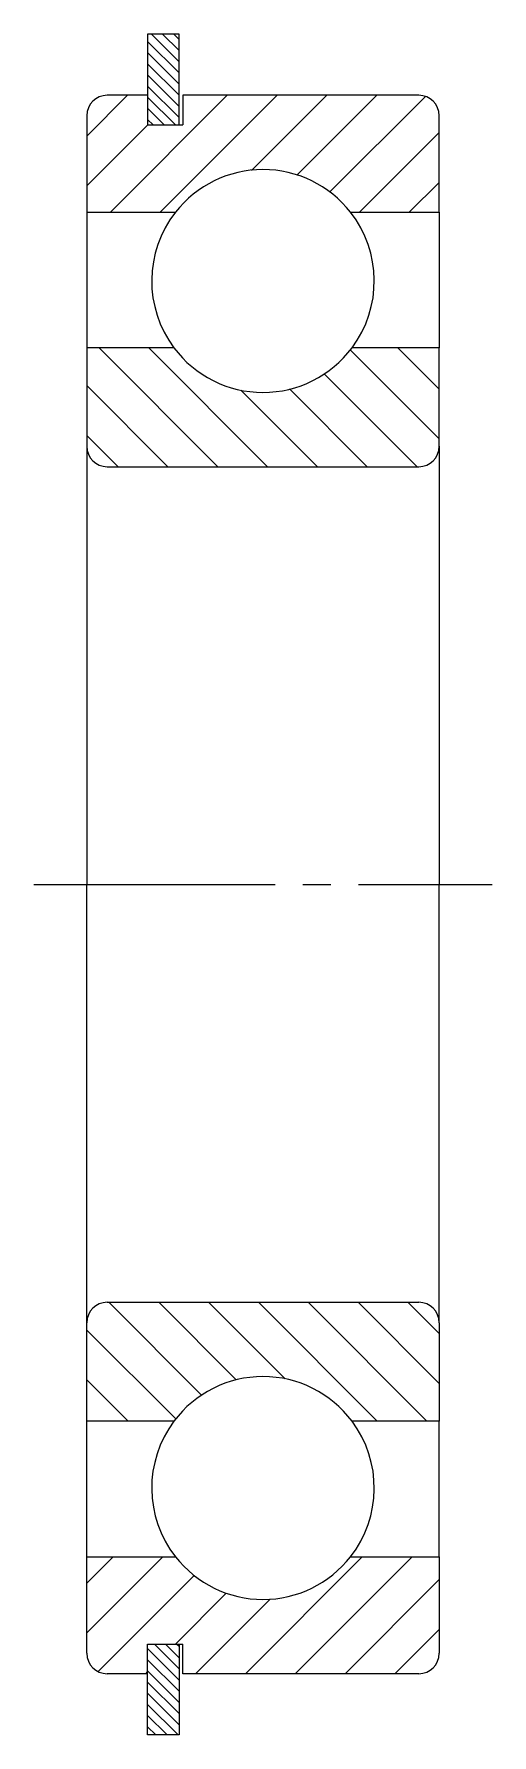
# Model space of a CAD drawing. Extents: x 94 to 202, y 170 to 286.
# Drawn here: x 177.3 to 202, y 194.1 to 285.7 of the extents above; entities outside this region: 2.
import ezdxf

# ---------------------------------------------------------------- set-up
doc = ezdxf.new("R2010")
doc.units = 0
doc.linetypes.add('CENTER', pattern=[17.5, 13, -1.5, 1.5, -1.5])
doc.layers.get('0').update_dxf_attribs({"linetype": 'CONTINUOUS'})
doc.layers.add('CENTER', color=1, linetype='CENTER')
doc.styles.get("Standard").update_dxf_attribs({"font": 'txt.shx', "bigfont": '@extfont2.shx'})

msp = doc.modelspace()

# ---------------------------------------------------------------- linework, layer by layer
at = {"color": 7, "linetype": 'CONTINUOUS'}
for p, q in [((185.082, 285.722), (183.382, 285.722)), ((183.382, 285.722), (183.382, 282.422)), ((185.082, 280.827), (185.082, 285.722)), ((183.382, 282.422), (181.202, 282.422)), ((183.382, 282.422), (183.382, 280.827)), ((198.002, 282.422), (185.282, 282.422)), ((185.282, 282.422), (185.282, 280.827)), ((180.102, 281.322), (180.102, 276.122)), ((199.102, 276.122), (199.102, 281.322)), ((183.382, 280.827), (185.082, 280.827)), ((185.082, 280.827), (185.282, 280.827)), ((180.102, 276.122), (184.879, 276.122)), ((180.102, 276.122), (180.102, 268.822)), ((194.326, 276.122), (199.102, 276.122)), ((199.102, 276.122), (199.102, 268.822)), ((180.102, 268.822), (180.102, 263.522)), ((184.802, 268.822), (180.102, 268.822)), ((199.102, 268.822), (194.402, 268.822)), ((199.102, 263.522), (199.102, 268.822)), ((180.102, 263.522), (180.102, 239.922)), ((199.102, 263.522), (199.102, 239.922)), ((181.202, 262.422), (198.002, 262.422)), ((180.102, 216.322), (180.102, 239.922)), ((199.102, 216.322), (199.102, 239.922)), ((181.202, 217.422), (198.002, 217.422)), ((180.102, 211.022), (180.102, 216.322)), ((199.102, 216.322), (199.102, 211.022)), ((184.802, 211.022), (180.102, 211.022)), ((180.102, 203.722), (180.102, 211.022)), ((199.102, 211.022), (194.402, 211.022)), ((199.102, 203.722), (199.102, 211.022)), ((180.102, 198.522), (180.102, 203.722)), ((180.102, 203.722), (184.879, 203.722)), ((194.326, 203.722), (199.102, 203.722)), ((199.102, 203.722), (199.102, 198.522)), ((183.382, 199.017), (185.082, 199.017)), ((183.382, 197.422), (183.382, 199.017)), ((185.082, 199.017), (185.282, 199.017)), ((185.082, 199.017), (185.082, 194.122)), ((185.282, 197.422), (185.282, 199.017)), ((183.382, 197.422), (181.202, 197.422)), ((183.382, 194.122), (183.382, 197.422)), ((198.002, 197.422), (185.282, 197.422)), ((185.082, 194.122), (183.382, 194.122))]:
    msp.add_line(p, q, dxfattribs=at)
at = {"color": 3, "linetype": 'CONTINUOUS'}
for p, q in [((185.082, 283.626), (183.382, 285.326)), ((185.082, 284.227), (183.588, 285.722)), ((185.082, 284.828), (184.189, 285.722)), ((185.082, 285.429), (184.79, 285.722)), ((185.082, 283.025), (183.382, 284.725)), ((185.082, 282.424), (183.382, 284.124)), ((185.082, 281.823), (183.382, 283.523)), ((180.102, 280.227), (182.297, 282.422)), ((181.371, 276.122), (187.671, 282.422)), ((185.082, 281.222), (183.382, 282.922)), ((184.876, 280.827), (183.382, 282.321)), ((184.058, 276.122), (190.358, 282.422)), ((188.99, 278.366), (193.045, 282.422)), ((191.427, 278.117), (195.732, 282.422)), ((193.195, 277.197), (198.356, 282.359)), ((184.275, 280.827), (183.382, 281.72)), ((180.102, 277.54), (183.389, 280.827)), ((183.674, 280.827), (183.382, 281.119)), ((194.806, 276.122), (199.102, 280.418)), ((197.493, 276.122), (199.102, 277.731)), ((187.159, 262.422), (180.759, 268.822)), ((187.159, 262.422), (180.759, 268.822)), ((189.846, 262.422), (183.446, 268.822)), ((189.846, 262.422), (183.446, 268.822)), ((199.102, 263.914), (194.303, 268.713)), ((199.102, 263.914), (194.303, 268.713)), ((199.102, 266.601), (196.881, 268.822)), ((199.102, 266.601), (196.881, 268.822)), ((184.472, 262.422), (180.102, 266.792)), ((184.472, 262.422), (180.102, 266.792)), ((195.22, 262.422), (191.027, 266.616)), ((195.22, 262.422), (191.027, 266.616)), ((197.907, 262.422), (192.903, 267.427)), ((197.907, 262.422), (192.903, 267.427)), ((192.533, 262.422), (188.404, 266.551)), ((192.533, 262.422), (188.404, 266.551)), ((181.785, 262.422), (180.102, 264.105)), ((181.785, 262.422), (180.102, 264.105)), ((186.293, 212.427), (181.297, 217.422)), ((186.293, 212.427), (181.297, 217.422)), ((188.16, 213.246), (183.984, 217.422)), ((188.16, 213.246), (183.984, 217.422)), ((190.79, 213.303), (186.671, 217.422)), ((190.79, 213.303), (186.671, 217.422)), ((195.758, 211.022), (189.358, 217.422)), ((195.758, 211.022), (189.358, 217.422)), ((198.445, 211.022), (192.045, 217.422)), ((198.445, 211.022), (192.045, 217.422)), ((199.102, 213.052), (194.732, 217.422)), ((199.102, 213.052), (194.732, 217.422)), ((199.102, 215.739), (197.419, 217.422)), ((199.102, 215.739), (197.419, 217.422)), ((184.893, 211.139), (180.102, 215.93)), ((184.893, 211.139), (180.102, 215.93)), ((182.323, 211.022), (180.102, 213.243)), ((182.323, 211.022), (180.102, 213.243)), ((180.102, 199.617), (184.207, 203.722)), ((180.102, 202.304), (181.52, 203.722)), ((180.102, 199.617), (184.207, 203.722)), ((180.102, 202.304), (181.52, 203.722)), ((188.655, 197.422), (194.955, 203.722)), ((188.655, 197.422), (194.955, 203.722)), ((191.342, 197.422), (197.642, 203.722)), ((191.342, 197.422), (197.642, 203.722)), ((180.71, 197.538), (185.885, 202.712)), ((180.71, 197.538), (185.885, 202.712)), ((194.029, 197.422), (199.102, 202.495)), ((194.029, 197.422), (199.102, 202.495)), ((184.876, 199.017), (187.619, 201.759)), ((184.876, 199.017), (187.619, 201.759)), ((185.968, 197.422), (189.98, 201.434)), ((185.968, 197.422), (189.98, 201.434)), ((196.716, 197.422), (199.102, 199.808)), ((196.716, 197.422), (199.102, 199.808)), ((185.082, 197.076), (183.382, 198.776)), ((185.082, 197.677), (183.743, 199.017)), ((185.082, 198.278), (184.344, 199.017)), ((185.082, 198.879), (184.945, 199.017)), ((185.082, 196.475), (183.382, 198.175)), ((183.281, 197.422), (183.382, 197.523)), ((183.281, 197.422), (183.382, 197.523)), ((185.082, 195.874), (183.382, 197.574)), ((185.082, 195.273), (183.382, 196.973)), ((185.082, 194.672), (183.382, 196.372)), ((185.032, 194.122), (183.382, 195.771)), ((184.431, 194.122), (183.382, 195.17)), ((183.829, 194.122), (183.382, 194.569))]:
    msp.add_line(p, q, dxfattribs=at)
at = {"color": 7, "linetype": 'CONTINUOUS'}
for centre, radius, start, end in [((181.202, 281.322), 1.1, 90, 180), ((198.002, 281.322), 1.1, 0, 90), ((189.602, 272.422), 6, 38.07312, 141.92688), ((189.602, 272.422), 6, 141.92688, 216.8699), ((189.602, 272.422), 6, 323.1301, 38.07312), ((189.602, 272.422), 6, 216.8699, 323.1301), ((181.202, 263.522), 1.1, 180, 270), ((198.002, 263.522), 1.1, 270, 0), ((181.202, 216.322), 1.1, 90, 180), ((198.002, 216.322), 1.1, 0, 90), ((189.602, 207.422), 6, 36.8699, 143.1301), ((189.602, 207.422), 6, 143.1301, 218.07312), ((189.602, 207.422), 6, 321.92688, 36.8699), ((189.602, 207.422), 6, 218.07312, 321.92688), ((181.202, 198.522), 1.1, 180, 270), ((198.002, 198.522), 1.1, 270, 0)]:
    msp.add_arc(centre, radius, start, end, dxfattribs=at)
at = {"layer": 'CENTER', "color": 1, "linetype": 'CENTER'}
msp.add_line((177.252, 239.922), (201.952, 239.922), dxfattribs=at)

# ---------------------------------------------------------------- texts
at = {"color": 7, "linetype": 'CONTINUOUS'}
for p in [(93.047, 175.217), (93.047, 170.494)]:
    msp.add_text('B6209ZZNR', height=3.2, dxfattribs=at).set_placement(p)

doc.saveas('drawing.dxf')
